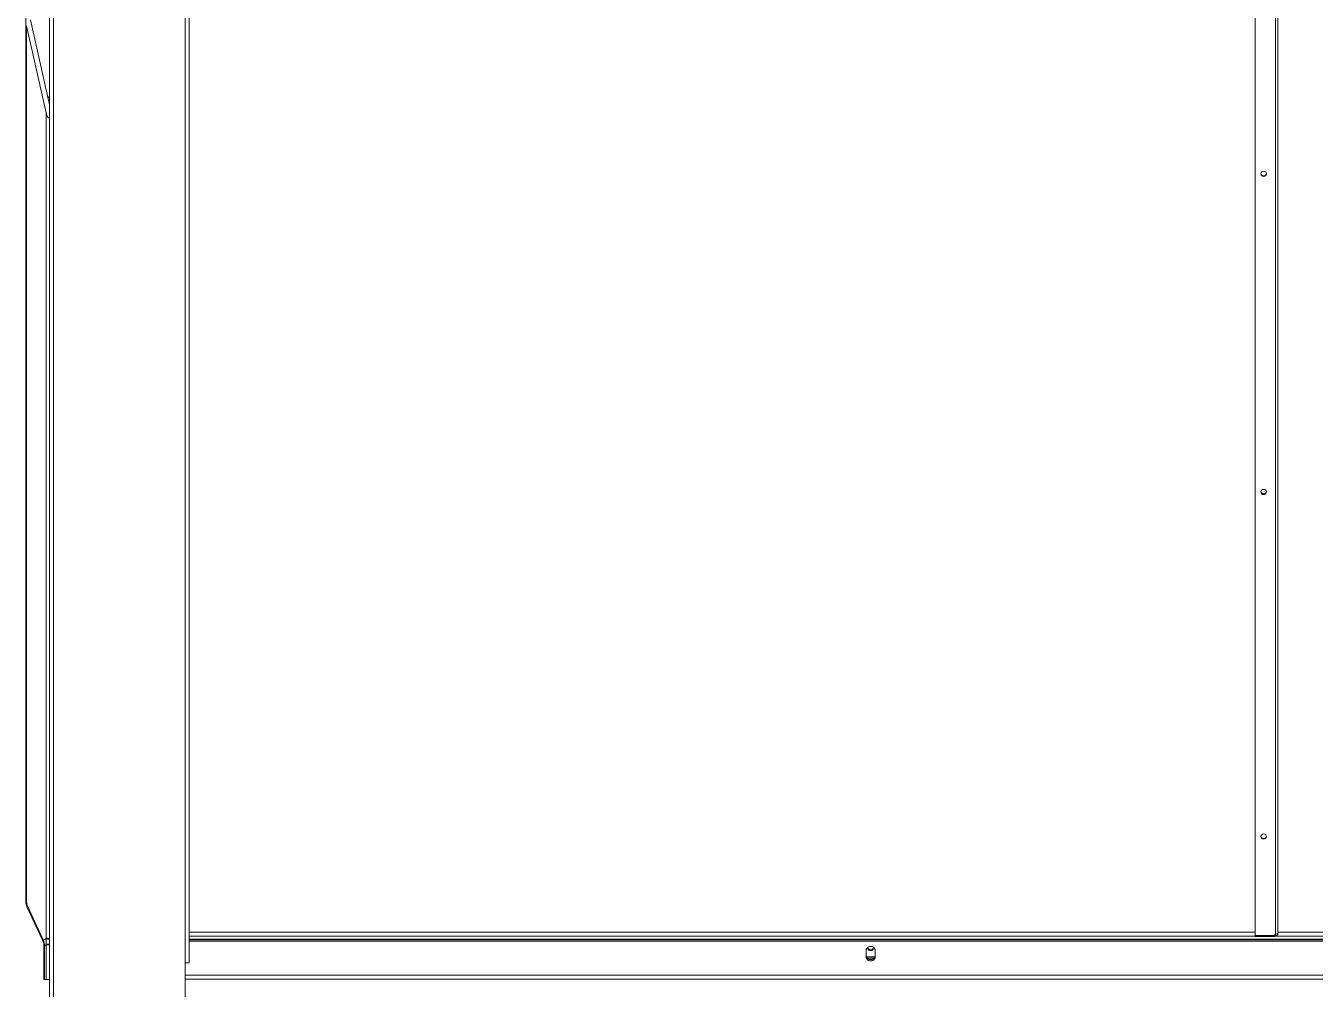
# Model space of a CAD drawing. Header units: millimetres. Extents: x 113490 to 142599, y -20467 to 115.
# Drawn here: x 118841 to 119981, y -7311 to -6460 of the extents above; entities that cross this region are included whole.
import ezdxf

# ---------------------------------------------------------------- set-up
doc = ezdxf.new("R2010")
doc.units = ezdxf.units.MM
doc.layers.add('DV1_0', color=7, linetype='Continuous')

msp = doc.modelspace()

# ---------------------------------------------------------------- linework, layer by layer
at = {"layer": 'DV1_0', "color": 7, "linetype": 'Continuous', "lineweight": 15}
for p, q in [((118862.4, -8326), (118862.4, -6153)), ((119928.4, -6234.5), (119928.4, -7263.3)), ((119948.4, -6234.5), (119948.4, -7261.3)), ((118986, -6239.4), (118986, -7287.4)), ((118841.4, -7233.7), (118841.4, -6451.7)), ((118859.4, -6536.3), (118842.2, -6459.5)), ((118862.4, -6529.3), (118845.7, -6454.3)), ((118862.4, -6525.6), (118861.8, -6526.4)), ((118856.4, -7267.9), (118842.4, -7237.9)), ((118986, -7260.5), (119928.4, -7260.5)), ((119948.4, -7261.7), (119948.4, -7261.3)), ((119948.7, -7260.5), (120627, -7260.5)), ((118857.4, -7302.2), (118857.4, -7272.7)), ((118986, -7267.1), (120627, -7267.1)), ((118986, -7268.3), (120627, -7268.3)), ((119928.4, -7264.1), (119928.4, -7263.3)), ((119945.5, -7263.3), (119928.4, -7263.3)), ((119945.5, -7264.1), (119928.4, -7264.1)), ((119945.5, -7263.3), (119945.5, -7264.1)), ((119946.3, -7262.2), (119946.3, -7262.5)), ((119946.3, -7262.5), (119946.3, -7263.6)), ((119584.4, -7276.6), (119584.4, -7282.1)), ((119585.5, -7283.4), (119591.4, -7283.4)), ((119592.4, -7282.1), (119592.4, -7276.6)), ((118982.4, -7417.4), (118982.4, -7287.4)), ((118986, -7287.4), (118982.4, -7287.4)), ((118857.4, -7302.2), (118858, -7302.2)), ((118859.5, -7302.2), (118858, -7302.2)), ((118859.5, -7302.2), (118862.4, -7302.2)), ((120980.4, -7298.4), (118982.4, -7298.4))]:
    msp.add_line(p, q, dxfattribs=at)
at = {"layer": 'DV1_0', "color": 7, "linetype": 'Continuous', "lineweight": 20}
for p, q in [((118866, -8326), (118866, -6153)), ((119946.3, -6234.8), (119946.3, -7262.1)), ((118982.4, -7287.4), (118982.4, -6239.4)), ((118842.2, -7234.8), (118842.2, -6459.5)), ((118862.4, -6521.6), (118861.1, -6523.2)), ((118859.4, -7265.2), (118859.4, -6536.3)), ((118856.6, -7266.5), (118842.6, -7236.5)), ((118857.4, -7272.7), (118858, -7272.7)), ((118858, -7302.2), (118858, -7272.7)), ((118859.5, -7270.9), (118859.4, -7266.1)), ((118859.5, -7271.5), (118862.4, -7271.5)), ((118859.5, -7302.2), (118859.5, -7271.5)), ((118986, -7263.9), (119928.4, -7263.9)), ((118986, -7266.5), (120627, -7266.5)), ((119945.6, -7263.9), (120627, -7263.9)), ((119946.3, -7262.1), (119946.3, -7262.2)), ((119584.7, -7282.2), (119592.2, -7282.2)), ((120980.4, -7302), (118982.4, -7302))]:
    msp.add_line(p, q, dxfattribs=at)
at = {"layer": 'DV1_0', "color": 7, "linetype": 'Continuous', "lineweight": 15}
for centre, radius, start, end in [((118851.4, -7233.7), 10, 180, 205), ((118845.9, -7272.7), 11.6, 21.4046, 25), ((118845.9, -7272.7), 11.6, 1.1136, 21.4046)]:
    msp.add_arc(centre, radius, start, end, dxfattribs=at)
at = {"layer": 'DV1_0', "color": 7, "linetype": 'Continuous', "lineweight": 20}
for centre, radius, start, end in [((118845.3, -7272.3), 12.7, 359.7669, 22.51), ((118836.8, -7271.1), 22.7, 359.0387, 0.494)]:
    msp.add_arc(centre, radius, start, end, dxfattribs=at)
at = {"layer": 'DV1_0', "color": 7, "linetype": 'Continuous', "lineweight": 15}
for centre, major_axis, ratio, start_param, end_param in [((118862.9, -6531.2), (0, 10.3), 0.386711, 2.094395, 3.054326), ((119935.9, -6589.8), (-2.5, 0), 0.922201, 0.126135, 3.015458), ((119935.9, -6870.8), (-2.5, 0), 0.922201, 0.126135, 3.015458), ((119935.9, -7175.3), (-2.5, 0), 0.922201, 0.126135, 3.015458), ((118856.4, -7272.7), (0, 3.39), 0.293386, 4.71241, 4.778595), ((119588.4, -7276.6), (4, 0), 0.922201, 0, 3.141593), ((119947.1, -7263.4), (-1.6, 0), 0.922201, 5.193093, 6.194416), ((119947.1, -7264.2), (-1.6, 0), 0.386711, 5.193093, 6.194416), ((119947.1, -7262.8), (-1.6, 0), 0.386711, -1.090093, -0.870158), ((119588.4, -7280.9), (-4, 0), 0.922201, 0, 3.141593), ((119588.4, -7282.1), (-4, 0), 0.922201, 0, 3.141593), ((119588.4, -7274.4), (-2.5, 0), 0.922201, 5.923188, 6.283185), ((119588.4, -7274.4), (-2.5, 0), 0.922201, 0, 3.50159), ((119588.4, -7273.8), (-2.5, 0), 0.922201, 0.117685, 3.023907)]:
    msp.add_ellipse(centre, major_axis=major_axis, ratio=ratio, start_param=start_param, end_param=end_param, dxfattribs=at)
for centre in [(119935.9, -6590.3), (119935.9, -6871.4), (119935.9, -7175.9)]:
    msp.add_ellipse(centre, major_axis=(-2.5, 0), ratio=0.922201, dxfattribs=at)
at = {"layer": 'DV1_0', "color": 7, "linetype": 'Continuous', "lineweight": 20}
for centre, major_axis, ratio, start_param, end_param in [((118847.4, -7233.7), (-6, 0), 0.386711, 0, 0.523599), ((118846.6, -7234.7), (4.27, 0.91), 0.956158, 2.940194, 3.357725), ((118847.8, -7235.3), (-5.44, -2.54), 0.38228, 5.760739, 6.283185), ((118861.8, -7265.3), (-5.44, -2.54), 0.382281, 5.760739, 6.283185), ((118862.2, -7266.3), (-5.59, -2.19), 0.282971, 5.781678, 6.283185), ((118853.6, -7271.4), (-2.1, 9.41), 0.461101, -1.245292, -1.12411), ((118806.1, -7091.3), (40.2, -180.2), 0.4611, 0.133245, 0.164524), ((118863.4, -7272.4), (-6, -0.12), 0.041643, 5.846448, 6.283185), ((118785.9, -6613.9), (0, -680.2), 0.422618, 0.253457, 0.258755), ((118854.9, -7272.7), (0, 7.42), 0.422618, 4.712393, 4.758375), ((118866.2, -7269.7), (-3, 13.4), 0.4611, 1.119844, 1.192696), ((118862.9, -7264.4), (-4, 0), 0.386711, 0.523599, 1.48353), ((118862.9, -7265.3), (-4, -0.15), 0.327568, 0.509827, 1.468826), ((118863.1, -7270.8), (-4, -0.1), 0.002371, -1.410318, -0.441972)]:
    msp.add_ellipse(centre, major_axis=major_axis, ratio=ratio, start_param=start_param, end_param=end_param, dxfattribs=at)
at = {"layer": 'DV1_0', "color": 7, "linetype": 'Continuous', "lineweight": 15}
for points, knots in [([(119948.4, -7261.3), (119948.4, -7261.3), (119948.4, -7261.4), (119948.4, -7261.4), (119948.3, -7261.5), (119948.2, -7261.5), (119948.2, -7261.6), (119948, -7261.6), (119947.9, -7261.7), (119947.6, -7261.8), (119947.4, -7261.9), (119946.9, -7262), (119946.6, -7262.1), (119946.3, -7262.1)], [0, 0, 0, 0, 0.125, 0.125, 0.25, 0.25, 0.375, 0.375, 0.5, 0.5, 0.75, 0.75, 1, 1, 1, 1]), ([(119946.3, -7263.6), (119946.5, -7263.6), (119946.6, -7263.6), (119946.9, -7263.5), (119947, -7263.5), (119947.3, -7263.4), (119947.4, -7263.3), (119947.6, -7263.2), (119947.7, -7263.1), (119948, -7262.8), (119948.2, -7262.6), (119948.4, -7262.1), (119948.4, -7261.9), (119948.4, -7261.7)], [0, 0, 0, 0, 0.125, 0.125, 0.25, 0.25, 0.375, 0.375, 0.5, 0.5, 0.75, 0.75, 1, 1, 1, 1]), ([(119946.3, -7262.2), (119946.4, -7262.2), (119946.5, -7262.2), (119946.6, -7262.1), (119946.7, -7262.1), (119946.7, -7262)], [0, 0, 0, 0, 0.25, 0.25, 0.4276155, 0.4276155, 0.4276155, 0.4276155])]:
    msp.add_open_spline(points, degree=3, knots=knots, dxfattribs=at)

doc.saveas('drawing.dxf')
